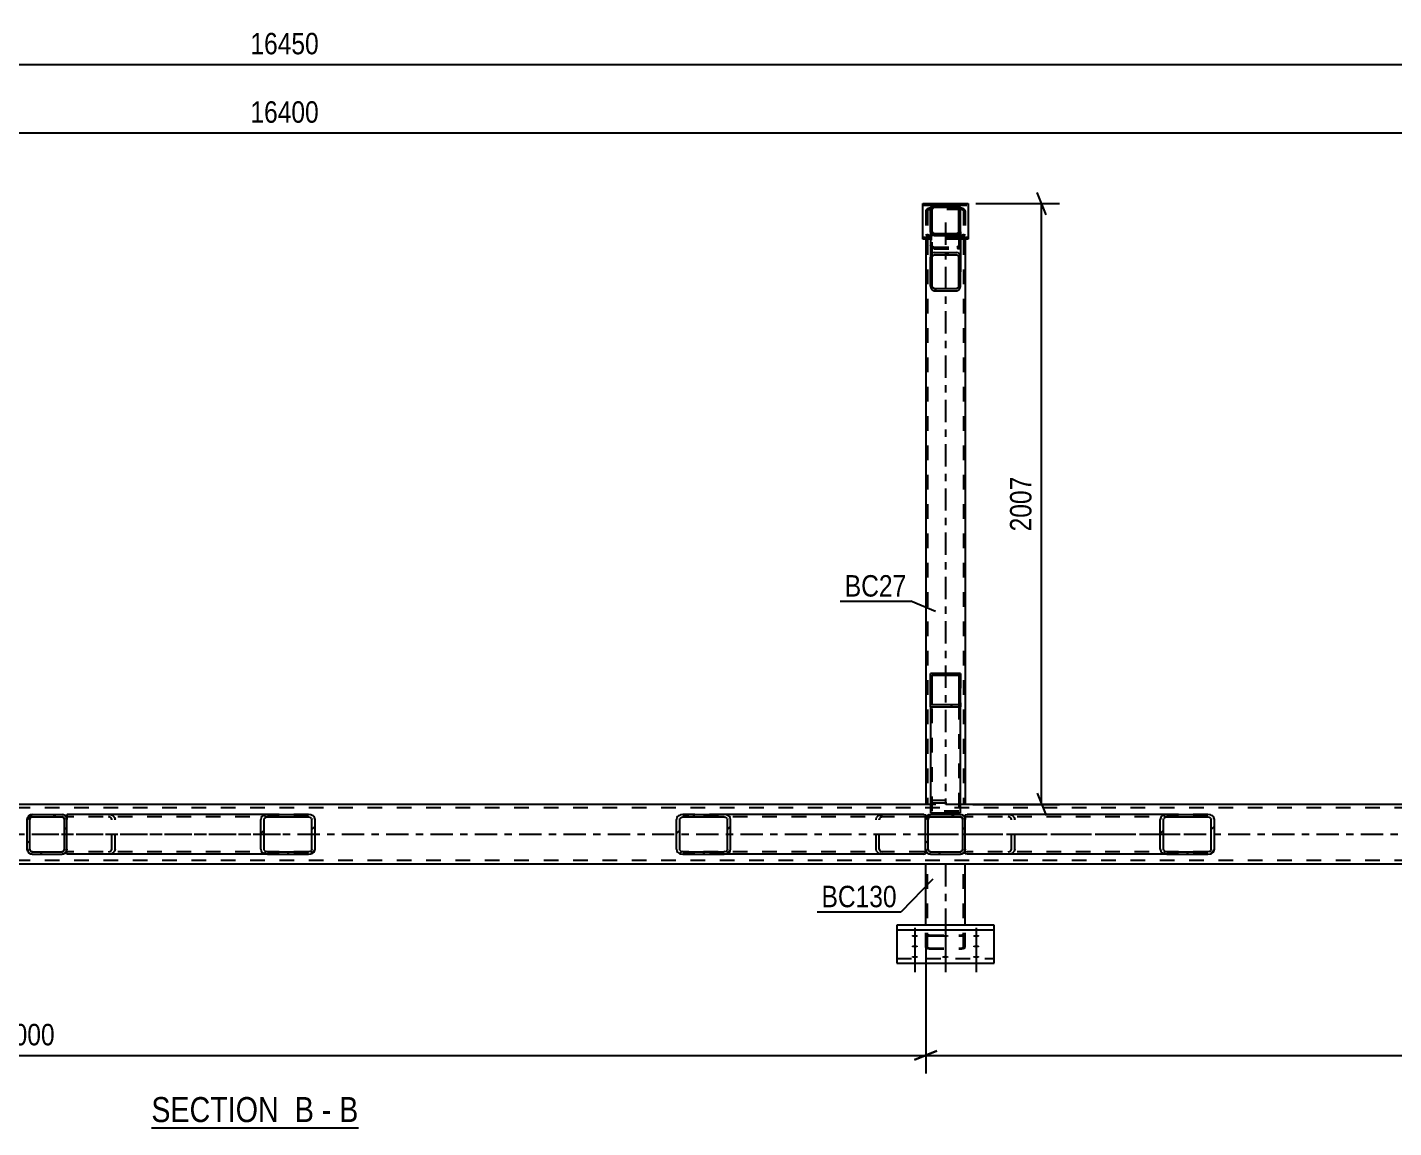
# Model space of a CAD drawing. Header units: millimetres. Extents: x -136 to 1053, y -541 to 300.
# Drawn here: x 229.6 to 412.1, y -342.7 to -195.7 of the extents above; entities that cross this region are included whole.
import ezdxf

# ---------------------------------------------------------------- set-up
doc = ezdxf.new("R2010")
doc.units = ezdxf.units.MM
doc.linetypes.add('DXK_LINE_DOT2', pattern=[3.9198, 1.9599, -1.9599])
doc.linetypes.add('DXK_LINE_DOT3', pattern=[5.9187, 2.979, -0.9799, 0.9799, -0.9799])
doc.styles.add('Arial Narrow', font='ARIALN.TTF', dxfattribs={"height": 0.2})

# ---------------------------------------------------------------- blocks, each defined once
blk = doc.blocks.new('Unknown-335479020-13 - 6251')
at = {"color": 6, "linetype": 'Continuous'}
blk.add_line((246.15, -342.7), (273.8, -342.7), dxfattribs=at)
at = {"color": 0, "linetype": 'Continuous'}
for points in [[(264.26, -341.95), (264.26, -338.45), (246.15, -338.45), (246.15, -341.95)], [(267.87, -341.95), (267.87, -338.45), (265.31, -338.45), (265.31, -341.95)], [(270.19, -341.95), (270.19, -338.45), (268.92, -338.45), (268.92, -341.95)], [(273.8, -341.95), (273.8, -338.45), (271.24, -338.45), (271.24, -341.95)]]:
    blk.add_wipeout(points, dxfattribs=at)
at = {"color": 7, "linetype": 'Continuous', "style": 'Arial Narrow'}
for s, p in [('SECTION ', (246.15, -341.95)), ('B', (265.31, -341.95)), ('B', (271.24, -341.95)), ('-', (268.92, -341.95))]:
    blk.add_text(s, height=3.34, dxfattribs=at).set_placement(p)
blk = doc.blocks.new('Bolt-335479020-6271 - 6251')
at = {"linetype": 'Continuous'}
for points in [[(348.13, -316.94), (348.22, -316.94), (348.31, -316.95), (348.39, -316.96), (348.46, -316.99), (348.51, -317.01), (348.55, -317.04), (348.57, -317.07), (348.57, -317.1), (348.55, -317.13), (348.51, -317.16), (348.46, -317.19), (348.39, -317.21), (348.31, -317.22), (348.22, -317.23), (348.13, -317.24), (348.04, -317.23), (347.95, -317.22), (347.87, -317.21), (347.8, -317.19), (347.75, -317.16), (347.71, -317.13), (347.69, -317.1), (347.69, -317.07), (347.71, -317.04), (347.75, -317.01), (347.8, -316.99), (347.87, -316.96), (347.95, -316.95), (348.04, -316.94)], [(352.21, -316.94), (352.3, -316.94), (352.39, -316.95), (352.47, -316.96), (352.54, -316.99), (352.59, -317.01), (352.63, -317.04), (352.65, -317.07), (352.65, -317.1), (352.63, -317.13), (352.59, -317.16), (352.54, -317.19), (352.47, -317.21), (352.39, -317.22), (352.3, -317.23), (352.21, -317.24), (352.12, -317.23), (352.03, -317.22), (351.95, -317.21), (351.88, -317.19), (351.83, -317.16), (351.79, -317.13), (351.77, -317.1), (351.77, -317.07), (351.79, -317.04), (351.83, -317.01), (351.88, -316.99), (351.95, -316.96), (352.03, -316.95), (352.12, -316.94)], [(356.33, -316.94), (356.42, -316.94), (356.51, -316.95), (356.59, -316.96), (356.66, -316.99), (356.71, -317.01), (356.75, -317.04), (356.77, -317.07), (356.77, -317.1), (356.75, -317.13), (356.71, -317.16), (356.66, -317.19), (356.59, -317.21), (356.51, -317.22), (356.42, -317.23), (356.33, -317.24), (356.24, -317.23), (356.15, -317.22), (356.07, -317.21), (356, -317.19), (355.95, -317.16), (355.91, -317.13), (355.89, -317.1), (355.89, -317.07), (355.91, -317.04), (355.95, -317.01), (356, -316.99), (356.07, -316.96), (356.15, -316.95), (356.24, -316.94)], [(348.13, -318.33), (348.22, -318.33), (348.31, -318.34), (348.39, -318.36), (348.46, -318.38), (348.51, -318.41), (348.55, -318.44), (348.57, -318.47), (348.57, -318.5), (348.55, -318.53), (348.51, -318.56), (348.46, -318.58), (348.39, -318.6), (348.31, -318.62), (348.22, -318.63), (348.13, -318.63), (348.04, -318.63), (347.95, -318.62), (347.87, -318.6), (347.8, -318.58), (347.75, -318.56), (347.71, -318.53), (347.69, -318.5), (347.69, -318.47), (347.71, -318.44), (347.75, -318.41), (347.8, -318.38), (347.87, -318.36), (347.95, -318.34), (348.04, -318.33)], [(356.33, -318.33), (356.42, -318.33), (356.51, -318.34), (356.59, -318.36), (356.66, -318.38), (356.71, -318.41), (356.75, -318.44), (356.77, -318.47), (356.77, -318.5), (356.75, -318.53), (356.71, -318.56), (356.66, -318.58), (356.59, -318.6), (356.51, -318.62), (356.42, -318.63), (356.33, -318.63), (356.24, -318.63), (356.15, -318.62), (356.07, -318.6), (356, -318.58), (355.95, -318.56), (355.91, -318.53), (355.89, -318.5), (355.89, -318.47), (355.91, -318.44), (355.95, -318.41), (356, -318.38), (356.07, -318.36), (356.15, -318.34), (356.24, -318.33)], [(348.13, -319.74), (348.22, -319.74), (348.31, -319.75), (348.39, -319.77), (348.46, -319.79), (348.51, -319.82), (348.55, -319.84), (348.57, -319.87), (348.57, -319.91), (348.55, -319.94), (348.51, -319.97), (348.46, -319.99), (348.39, -320.01), (348.31, -320.03), (348.22, -320.04), (348.13, -320.04), (348.04, -320.04), (347.95, -320.03), (347.87, -320.01), (347.8, -319.99), (347.75, -319.97), (347.71, -319.94), (347.69, -319.91), (347.69, -319.87), (347.71, -319.84), (347.75, -319.82), (347.8, -319.79), (347.87, -319.77), (347.95, -319.75), (348.04, -319.74)], [(352.21, -319.74), (352.3, -319.74), (352.39, -319.75), (352.47, -319.77), (352.54, -319.79), (352.59, -319.82), (352.63, -319.84), (352.65, -319.87), (352.65, -319.91), (352.63, -319.94), (352.59, -319.97), (352.54, -319.99), (352.47, -320.01), (352.39, -320.03), (352.3, -320.04), (352.21, -320.04), (352.12, -320.04), (352.03, -320.03), (351.95, -320.01), (351.88, -319.99), (351.83, -319.97), (351.79, -319.94), (351.77, -319.91), (351.77, -319.87), (351.79, -319.84), (351.83, -319.82), (351.88, -319.79), (351.95, -319.77), (352.03, -319.75), (352.12, -319.74)], [(356.33, -319.74), (356.42, -319.74), (356.51, -319.75), (356.59, -319.77), (356.66, -319.79), (356.71, -319.82), (356.75, -319.84), (356.77, -319.87), (356.77, -319.91), (356.75, -319.94), (356.71, -319.97), (356.66, -319.99), (356.59, -320.01), (356.51, -320.03), (356.42, -320.04), (356.33, -320.04), (356.24, -320.04), (356.15, -320.03), (356.07, -320.01), (356, -319.99), (355.95, -319.97), (355.91, -319.94), (355.89, -319.91), (355.89, -319.87), (355.91, -319.84), (355.95, -319.82), (356, -319.79), (356.07, -319.77), (356.15, -319.75), (356.24, -319.74)]]:
    blk.add_hatch(color=1, dxfattribs=at).paths.add_polyline_path(points)
at = {"color": 1, "linetype": 'Continuous'}
for p, q in [((348.13, -316), (348.13, -319.12)), ((348.13, -317.39), (348.13, -320.51)), ((352.21, -316), (352.21, -319.12)), ((356.33, -316), (356.33, -319.12)), ((356.33, -317.39), (356.33, -320.51)), ((348.13, -318.8), (348.13, -321.92)), ((352.21, -318.8), (352.21, -321.92)), ((356.33, -318.8), (356.33, -321.92))]:
    blk.add_line(p, q, dxfattribs=at)
blk = doc.blocks.new('Part-335479020-6371 - 6251')
at = {"linetype": 'Continuous'}
h = blk.add_hatch(dxfattribs=at)
h.set_pattern_fill('', scale=0.7, style=0, pattern_type=0)
h.set_pattern_definition([(45, (267.4723, -306.105), (-1.57154, 1.57154), [])])
h.paths.add_polyline_path([(267.14, -306.15), (267.47, -306.1), (267.76, -305.97), (267.95, -305.76), (268.02, -305.51), (268.02, -301.51), (267.95, -301.27), (267.76, -301.06), (267.47, -300.92), (267.14, -300.87), (261.64, -300.87), (261.3, -300.92), (261.02, -301.06), (260.83, -301.27), (260.76, -301.51), (260.76, -305.51), (260.83, -305.76), (261.02, -305.97), (261.3, -306.1), (261.64, -306.15)])
h.paths.add_polyline_path([(261.47, -305.81), (261.33, -305.74), (261.23, -305.64), (261.2, -305.51), (261.2, -301.51), (261.23, -301.39), (261.33, -301.29), (261.47, -301.22), (261.64, -301.19), (267.14, -301.19), (267.3, -301.22), (267.45, -301.29), (267.54, -301.39), (267.58, -301.51), (267.58, -305.51), (267.54, -305.64), (267.45, -305.74), (267.3, -305.81), (267.14, -305.83), (261.64, -305.83)])
at = {"color": 2, "linetype": 'Continuous'}
for p, q in [((234.86, -300.88), (234.92, -300.87)), ((234.86, -300.88), (234.86, -301.51)), ((261.64, -300.87), (234.92, -300.87)), ((261.64, -300.87), (261.3, -300.92)), ((261.64, -300.87), (267.14, -300.87)), ((267.47, -300.92), (267.14, -300.87)), ((260.83, -301.27), (260.76, -301.51)), ((260.76, -305.51), (260.76, -301.51)), ((261.2, -301.51), (261.23, -301.39)), ((261.2, -305.51), (261.2, -301.51)), ((261.47, -301.22), (261.64, -301.19)), ((261.64, -301.19), (267.14, -301.19)), ((267.14, -301.19), (267.3, -301.22)), ((267.54, -301.39), (267.58, -301.51)), ((267.58, -305.51), (267.58, -301.51)), ((268.02, -301.51), (267.95, -301.27)), ((268.02, -305.51), (268.02, -301.51)), ((234.86, -306.1), (234.86, -305.51)), ((234.86, -306.14), (234.86, -306.1)), ((234.92, -306.15), (234.86, -306.14)), ((261.64, -306.15), (234.92, -306.15)), ((260.76, -305.51), (260.83, -305.76)), ((261.23, -305.64), (261.2, -305.51)), ((261.3, -306.1), (261.64, -306.15)), ((261.64, -305.83), (261.47, -305.81)), ((261.64, -305.83), (267.14, -305.83)), ((261.64, -306.15), (267.14, -306.15)), ((267.3, -305.81), (267.14, -305.83)), ((267.14, -306.15), (267.47, -306.1)), ((267.58, -305.51), (267.54, -305.64)), ((267.95, -305.76), (268.02, -305.51))]:
    blk.add_line(p, q, dxfattribs=at)
at = {"color": 7, "linetype": 'DXK_LINE_DOT2'}
for p, q in [((234.86, -301.2), (234.86, -300.88)), ((240.42, -300.87), (240.76, -300.92)), ((267.14, -300.87), (261.64, -300.87)), ((234.92, -301.19), (234.86, -301.2)), ((234.86, -305.97), (234.86, -301.51)), ((267.14, -301.19), (234.92, -301.19)), ((240.59, -301.22), (240.42, -301.19)), ((240.86, -301.51), (240.83, -301.39)), ((240.86, -305.51), (240.86, -301.51)), ((241.23, -301.27), (241.3, -301.51)), ((241.3, -305.51), (241.3, -301.51)), ((234.92, -305.83), (234.86, -305.82)), ((267.14, -305.83), (234.92, -305.83)), ((240.42, -305.83), (240.59, -305.81)), ((240.76, -306.1), (240.42, -306.15)), ((240.83, -305.64), (240.86, -305.51)), ((241.3, -305.51), (241.23, -305.76)), ((267.14, -306.15), (261.64, -306.15))]:
    blk.add_line(p, q, dxfattribs=at)
at = {"color": 7, "linetype": 'DXK_LINE_DOT3'}
blk.add_line((230.82, -303.51), (264.39, -303.51), dxfattribs=at)
at = {"color": 7, "linetype": 'DXK_LINE_DOT2'}
for centre, radius, start, end in [((240.55, -301.7), 0.802, 32.4363, 75.4618), ((240.49, -301.61), 0.401, 32.4363, 75.4618), ((240.49, -305.42), 0.401, 284.5382, 327.5637), ((240.55, -305.33), 0.802, 284.5382, 327.5637)]:
    blk.add_arc(centre, radius, start, end, dxfattribs=at)
at = {"color": 2, "linetype": 'Continuous'}
for centre, radius, start, end in [((261.51, -301.7), 0.802, 104.5382, 147.5637), ((267.27, -301.7), 0.802, 32.4363, 75.4618), ((261.57, -301.61), 0.401, 104.5382, 147.5637), ((267.2, -301.61), 0.401, 32.4363, 75.4618), ((261.51, -305.33), 0.802, 212.4363, 255.4618), ((261.57, -305.42), 0.401, 212.4363, 255.4618), ((267.2, -305.42), 0.401, 284.5382, 327.5637), ((267.27, -305.33), 0.802, 284.5382, 327.5637)]:
    blk.add_arc(centre, radius, start, end, dxfattribs=at)
blk = doc.blocks.new('Part-335479020-6436 - 6251')
at = {"color": 2, "linetype": 'Continuous'}
for p, q in [((349.19, -224.02), (349.19, -219.25)), ((349.19, -219.25), (355.27, -219.25)), ((355.27, -219.25), (355.27, -224.02)), ((350.23, -223.78), (349.19, -223.78)), ((350.23, -224.02), (349.19, -224.02)), ((355.27, -223.78), (354.23, -223.78)), ((355.27, -224.02), (354.23, -224.02))]:
    blk.add_line(p, q, dxfattribs=at)
at = {"color": 7, "linetype": 'DXK_LINE_DOT2'}
for p, q in [((349.19, -219.48), (355.27, -219.48)), ((354.23, -223.78), (350.23, -223.78)), ((354.23, -224.02), (350.23, -224.02))]:
    blk.add_line(p, q, dxfattribs=at)
blk = doc.blocks.new('Part-335479020-6377 - 6251')
at = {"linetype": 'Continuous'}
h = blk.add_hatch(dxfattribs=at)
h.set_pattern_fill('', scale=0.7, style=0, pattern_type=0)
h.set_pattern_definition([(45, (354.4642, -306.105), (-1.57154, 1.57154), [])])
h.paths.add_polyline_path([(354.22, -306.15), (354.46, -306.1), (354.67, -305.97), (354.81, -305.76), (354.86, -305.51), (354.86, -301.51), (354.81, -301.27), (354.67, -301.06), (354.46, -300.92), (354.22, -300.87), (350.22, -300.87), (349.97, -300.92), (349.77, -301.06), (349.63, -301.27), (349.58, -301.51), (349.58, -305.51), (349.63, -305.76), (349.77, -305.97), (349.97, -306.1), (350.22, -306.15)])
h.paths.add_polyline_path([(350.1, -305.81), (349.99, -305.74), (349.92, -305.64), (349.9, -305.51), (349.9, -301.51), (349.92, -301.39), (349.99, -301.29), (350.1, -301.22), (350.22, -301.19), (354.22, -301.19), (354.34, -301.22), (354.45, -301.29), (354.51, -301.39), (354.54, -301.51), (354.54, -305.51), (354.51, -305.64), (354.45, -305.74), (354.34, -305.81), (354.22, -305.83), (350.22, -305.83)])
at = {"color": 7, "linetype": 'DXK_LINE_DOT2'}
for p, q in [((349.97, -300.92), (350.22, -300.87)), ((350.22, -300.87), (354.22, -300.87)), ((354.22, -300.87), (354.46, -300.92)), ((349.58, -301.51), (349.63, -301.27)), ((349.58, -305.51), (349.58, -301.51)), ((349.92, -301.39), (349.9, -301.51)), ((349.9, -305.51), (349.9, -301.51)), ((350.22, -301.19), (350.1, -301.22)), ((350.22, -301.19), (354.22, -301.19)), ((354.34, -301.22), (354.22, -301.19)), ((354.54, -301.51), (354.51, -301.39)), ((354.54, -305.51), (354.54, -301.51)), ((354.81, -301.27), (354.86, -301.51)), ((354.86, -305.51), (354.86, -301.51)), ((349.63, -305.76), (349.58, -305.51)), ((349.9, -305.51), (349.92, -305.64)), ((350.22, -306.15), (349.97, -306.1)), ((350.1, -305.81), (350.22, -305.83)), ((350.22, -305.83), (354.22, -305.83)), ((350.22, -306.15), (354.22, -306.15)), ((354.22, -305.83), (354.34, -305.81)), ((354.46, -306.1), (354.22, -306.15)), ((354.51, -305.64), (354.54, -305.51)), ((354.86, -305.51), (354.81, -305.76))]:
    blk.add_line(p, q, dxfattribs=at)
at = {"color": 2, "linetype": 'Continuous'}
for p, q in [((350.22, -300.87), (349.97, -300.92)), ((350.22, -300.87), (354.22, -300.87)), ((354.46, -300.92), (354.22, -300.87)), ((349.63, -301.27), (349.58, -301.51)), ((349.58, -305.51), (349.58, -301.51)), ((349.9, -301.51), (349.92, -301.39)), ((349.9, -305.51), (349.9, -301.51)), ((350.1, -301.22), (350.22, -301.19)), ((350.22, -301.19), (354.22, -301.19)), ((354.22, -301.19), (354.34, -301.22)), ((354.51, -301.39), (354.54, -301.51)), ((354.54, -305.51), (354.54, -301.51)), ((354.86, -301.51), (354.81, -301.27)), ((354.86, -305.51), (354.86, -301.51)), ((349.58, -305.51), (349.63, -305.76)), ((349.92, -305.64), (349.9, -305.51)), ((349.97, -306.1), (350.22, -306.15)), ((350.22, -305.83), (350.1, -305.81)), ((350.22, -305.83), (354.22, -305.83)), ((350.22, -306.15), (354.22, -306.15)), ((354.34, -305.81), (354.22, -305.83)), ((354.22, -306.15), (354.46, -306.1)), ((354.54, -305.51), (354.51, -305.64)), ((354.81, -305.76), (354.86, -305.51))]:
    blk.add_line(p, q, dxfattribs=at)
at = {"color": 7, "linetype": 'DXK_LINE_DOT3'}
blk.add_line((352.22, -303.51), (352.22, -303.51), dxfattribs=at)
at = {"color": 7, "linetype": 'DXK_LINE_DOT2'}
for centre, radius, start, end in [((350.22, -301.51), 0.64, 112.5, 157.5), ((354.22, -301.51), 0.64, 22.5, 67.5), ((350.22, -301.51), 0.32, 112.5, 157.5), ((354.22, -301.51), 0.32, 22.5, 67.5), ((350.22, -305.51), 0.64, 202.5, 247.5), ((350.22, -305.51), 0.32, 202.5, 247.5), ((354.22, -305.51), 0.32, 292.5, 337.5), ((354.22, -305.51), 0.64, 292.5, 337.5)]:
    blk.add_arc(centre, radius, start, end, dxfattribs=at)
at = {"color": 2, "linetype": 'Continuous'}
for centre, radius, start, end in [((350.22, -301.51), 0.64, 112.5, 157.5), ((354.22, -301.51), 0.64, 22.5, 67.5), ((350.22, -301.51), 0.32, 112.5, 157.5), ((354.22, -301.51), 0.32, 22.5, 67.5), ((350.22, -305.51), 0.64, 202.5, 247.5), ((350.22, -305.51), 0.32, 202.5, 247.5), ((354.22, -305.51), 0.32, 292.5, 337.5), ((354.22, -305.51), 0.64, 292.5, 337.5)]:
    blk.add_arc(centre, radius, start, end, dxfattribs=at)
blk = doc.blocks.new('Part-335479020-6322 - 6251')
at = {"color": 7, "linetype": 'DXK_LINE_DOT2'}
for p, q in [((559.22, -299.99), (-18.42, -299.99)), ((354.23, -299.51), (350.23, -299.51)), ((559.22, -307.03), (-18.42, -307.03))]:
    blk.add_line(p, q, dxfattribs=at)
at = {"color": 2, "linetype": 'Continuous'}
for p, q in [((350.23, -299.51), (114.23, -299.51)), ((554.42, -299.51), (354.23, -299.51)), ((554.42, -307.51), (-18.42, -307.51))]:
    blk.add_line(p, q, dxfattribs=at)
at = {"color": 7, "linetype": 'DXK_LINE_DOT3'}
blk.add_line((-18.42, -303.51), (559.22, -303.51), dxfattribs=at)
blk = doc.blocks.new('Part-335479020-6363 - 6251')
at = {"linetype": 'Continuous'}
h = blk.add_hatch(dxfattribs=at)
h.set_pattern_fill('', scale=0.7, style=0, pattern_type=0)
h.set_pattern_definition([(45, (353.9337, -230.842), (-1.57154, 1.57154), [])])
h.paths.add_polyline_path([(353.75, -230.89), (353.93, -230.84), (354.09, -230.71), (354.19, -230.51), (354.23, -230.28), (354.23, -226.41), (354.19, -226.18), (354.09, -225.98), (353.93, -225.85), (353.75, -225.8), (350.71, -225.8), (350.53, -225.85), (350.37, -225.98), (350.27, -226.18), (350.23, -226.41), (350.23, -230.28), (350.27, -230.51), (350.37, -230.71), (350.53, -230.84), (350.71, -230.89)])
h.paths.add_polyline_path([(350.62, -230.56), (350.54, -230.49), (350.49, -230.39), (350.47, -230.28), (350.47, -226.41), (350.49, -226.29), (350.54, -226.19), (350.62, -226.13), (350.71, -226.1), (353.75, -226.1), (353.84, -226.13), (353.92, -226.19), (353.97, -226.29), (353.99, -226.41), (353.99, -230.28), (353.97, -230.39), (353.92, -230.49), (353.84, -230.56), (353.75, -230.58), (350.71, -230.58)])
at = {"color": 2, "linetype": 'Continuous'}
for p, q in [((350.23, -223.03), (350.23, -226.41)), ((354.23, -223.03), (354.23, -226.41)), ((350.27, -226.18), (350.23, -226.41)), ((350.47, -226.41), (350.49, -226.29)), ((350.49, -226.29), (350.54, -226.19)), ((350.71, -225.8), (350.53, -225.85)), ((350.54, -226.19), (350.62, -226.13)), ((350.62, -226.13), (350.71, -226.1)), ((350.71, -225.8), (353.75, -225.8)), ((350.71, -226.1), (353.75, -226.1)), ((353.93, -225.85), (353.75, -225.8)), ((353.75, -226.1), (353.84, -226.13)), ((353.84, -226.13), (353.92, -226.19)), ((353.92, -226.19), (353.97, -226.29)), ((353.97, -226.29), (353.99, -226.41)), ((354.23, -226.41), (354.19, -226.18)), ((350.23, -230.28), (350.23, -226.41)), ((350.47, -230.28), (350.47, -226.41)), ((353.99, -230.28), (353.99, -226.41)), ((354.23, -230.28), (354.23, -226.41)), ((350.23, -230.28), (350.27, -230.51)), ((350.49, -230.39), (350.47, -230.28)), ((350.54, -230.49), (350.49, -230.39)), ((350.53, -230.84), (350.71, -230.89)), ((350.62, -230.56), (350.54, -230.49)), ((350.71, -230.58), (350.62, -230.56)), ((350.71, -230.58), (353.75, -230.58)), ((350.71, -230.89), (353.75, -230.89)), ((353.84, -230.56), (353.75, -230.58)), ((353.75, -230.89), (353.93, -230.84)), ((353.92, -230.49), (353.84, -230.56)), ((353.97, -230.39), (353.92, -230.49)), ((353.99, -230.28), (353.97, -230.39)), ((354.19, -230.51), (354.23, -230.28))]:
    blk.add_line(p, q, dxfattribs=at)
at = {"color": 7, "linetype": 'DXK_LINE_DOT2'}
for p, q in [((350.27, -223.22), (350.23, -223.03)), ((350.23, -223.35), (350.36, -223.35)), ((350.47, -223.68), (350.23, -223.68)), ((350.23, -223.78), (350.47, -223.78)), ((350.23, -224.02), (350.47, -224.02)), ((350.37, -223.37), (350.27, -223.22)), ((350.37, -223.37), (350.53, -223.48)), ((350.47, -230.28), (350.47, -223.44)), ((350.47, -223.44), (350.49, -223.45)), ((350.53, -223.48), (350.54, -223.48)), ((350.53, -223.48), (350.71, -223.51)), ((350.71, -223.51), (353.75, -223.51)), ((353.75, -223.51), (353.93, -223.48)), ((353.93, -223.48), (354.09, -223.37)), ((353.99, -223.44), (353.99, -230.28)), ((354.23, -223.68), (353.99, -223.68)), ((353.99, -223.78), (354.23, -223.78)), ((354.23, -224.02), (353.99, -224.02)), ((354.19, -223.22), (354.09, -223.37)), ((354.1, -223.35), (354.23, -223.35)), ((354.23, -223.03), (354.19, -223.22)), ((350.27, -225.01), (350.23, -224.83)), ((350.37, -225.16), (350.27, -225.01)), ((350.53, -225.26), (350.37, -225.16)), ((350.49, -224.92), (350.47, -224.83)), ((350.53, -224.97), (350.49, -224.92)), ((350.54, -224.99), (350.53, -224.97)), ((350.71, -225.3), (350.53, -225.26)), ((350.54, -224.99), (350.62, -225.05)), ((350.62, -225.05), (350.71, -225.06)), ((350.71, -225.06), (353.75, -225.06)), ((350.71, -225.3), (353.75, -225.3)), ((353.75, -225.06), (353.84, -225.05)), ((353.93, -225.26), (353.75, -225.3)), ((353.84, -225.05), (353.92, -224.99)), ((353.92, -224.99), (353.93, -224.97)), ((353.93, -224.97), (353.97, -224.92)), ((354.09, -225.16), (353.93, -225.26)), ((353.97, -224.92), (353.99, -224.83)), ((354.19, -225.01), (354.09, -225.16)), ((354.23, -224.83), (354.19, -225.01)), ((350.23, -226.41), (350.23, -230.28)), ((354.23, -226.41), (354.23, -230.28))]:
    blk.add_line(p, q, dxfattribs=at)
at = {"color": 2, "linetype": 'Continuous'}
for centre, start, end in [((350.81, -226.33), 119.9099, 163.7579), ((353.65, -226.33), 16.2421, 60.0901), ((350.81, -230.35), 196.2421, 240.0901), ((353.65, -230.35), 299.9099, 343.7579)]:
    blk.add_arc(centre, 0.563, start, end, dxfattribs=at)
blk = doc.blocks.new('Part-335479020-6364 - 6251')
at = {"linetype": 'Continuous'}
h = blk.add_hatch(dxfattribs=at)
h.set_pattern_fill('', scale=0.7, style=0, pattern_type=0)
h.set_pattern_definition([(45, (354.23, -282.0052), (-1.57154, 1.57154), [])])
h.paths.add_polyline_path([(354.23, -286.48), (354.23, -282.01), (350.23, -282.01), (350.23, -286.48)])
h.paths.add_polyline_path([(350.47, -282.27), (353.99, -282.27), (353.99, -286.21), (350.47, -286.21)])
at = {"color": 7, "linetype": 'DXK_LINE_DOT2'}
for p, q in [((350.23, -282.01), (350.23, -286.48)), ((350.47, -300.4), (350.47, -282.27)), ((353.99, -282.27), (353.99, -300.4)), ((354.23, -282.01), (354.23, -286.48)), ((350.23, -298.97), (354.23, -298.97)), ((350.47, -299.3), (353.99, -299.3)), ((350.47, -299.51), (350.23, -299.51)), ((353.99, -300.4), (350.47, -300.4)), ((354.23, -299.51), (353.99, -299.51))]:
    blk.add_line(p, q, dxfattribs=at)
at = {"color": 2, "linetype": 'Continuous'}
for p, q in [((350.23, -286.48), (350.23, -282.01)), ((354.23, -282.01), (350.23, -282.01)), ((350.47, -286.21), (350.47, -282.27)), ((350.47, -282.27), (353.99, -282.27)), ((353.99, -282.27), (353.99, -286.21)), ((354.23, -286.48), (354.23, -282.01)), ((350.23, -286.48), (350.23, -300.66)), ((350.23, -286.48), (354.23, -286.48)), ((353.99, -286.21), (350.47, -286.21)), ((354.23, -300.66), (354.23, -286.48)), ((350.23, -300.66), (354.23, -300.66))]:
    blk.add_line(p, q, dxfattribs=at)
blk = doc.blocks.new('Part-335479020-6367 - 6251')
at = {"linetype": 'Continuous'}
h = blk.add_hatch(dxfattribs=at)
h.set_pattern_fill('', scale=0.7, style=0, pattern_type=0)
h.set_pattern_definition([(45, (387.6154, -306.105), (-1.57154, 1.57154), [])])
h.paths.add_polyline_path([(387.28, -306.15), (387.62, -306.1), (387.9, -305.97), (388.09, -305.76), (388.16, -305.51), (388.16, -301.51), (388.09, -301.27), (387.9, -301.06), (387.62, -300.92), (387.28, -300.87), (381.79, -300.87), (381.45, -300.92), (381.17, -301.06), (380.98, -301.27), (380.91, -301.51), (380.91, -305.51), (380.98, -305.76), (381.17, -305.97), (381.45, -306.1), (381.79, -306.15)])
h.paths.add_polyline_path([(381.62, -305.81), (381.48, -305.74), (381.38, -305.64), (381.35, -305.51), (381.35, -301.51), (381.38, -301.39), (381.48, -301.29), (381.62, -301.22), (381.79, -301.19), (387.28, -301.19), (387.45, -301.22), (387.59, -301.29), (387.69, -301.39), (387.72, -301.51), (387.72, -305.51), (387.69, -305.64), (387.59, -305.74), (387.45, -305.81), (387.28, -305.83), (381.79, -305.83)])
at = {"color": 2, "linetype": 'Continuous'}
for p, q in [((354.86, -300.91), (355.12, -300.87)), ((354.86, -300.91), (354.86, -301.51)), ((381.79, -300.87), (355.12, -300.87)), ((381.79, -300.87), (381.45, -300.92)), ((381.79, -300.87), (387.28, -300.87)), ((387.62, -300.92), (387.28, -300.87)), ((380.98, -301.27), (380.91, -301.51)), ((380.91, -305.51), (380.91, -301.51)), ((381.35, -301.51), (381.38, -301.39)), ((381.35, -305.51), (381.35, -301.51)), ((381.62, -301.22), (381.79, -301.19)), ((381.79, -301.19), (387.28, -301.19)), ((387.28, -301.19), (387.45, -301.22)), ((387.69, -301.39), (387.72, -301.51)), ((387.72, -305.51), (387.72, -301.51)), ((388.16, -301.51), (388.09, -301.27)), ((388.16, -305.51), (388.16, -301.51)), ((354.86, -306.1), (354.86, -305.51)), ((354.86, -306.12), (354.86, -306.1)), ((355.12, -306.15), (354.86, -306.12)), ((381.79, -306.15), (355.12, -306.15)), ((380.91, -305.51), (380.98, -305.76)), ((381.38, -305.64), (381.35, -305.51)), ((381.45, -306.1), (381.79, -306.15)), ((381.79, -305.83), (381.62, -305.81)), ((381.79, -305.83), (387.28, -305.83)), ((381.79, -306.15), (387.28, -306.15)), ((387.45, -305.81), (387.28, -305.83)), ((387.28, -306.15), (387.62, -306.1)), ((387.72, -305.51), (387.69, -305.64)), ((388.09, -305.76), (388.16, -305.51))]:
    blk.add_line(p, q, dxfattribs=at)
at = {"color": 7, "linetype": 'DXK_LINE_DOT2'}
for p, q in [((354.86, -300.91), (354.86, -301.26)), ((360.61, -300.87), (360.94, -300.92)), ((387.28, -300.87), (381.79, -300.87)), ((354.95, -301.22), (354.86, -301.26)), ((354.86, -305.97), (354.86, -301.51)), ((355.12, -301.19), (354.95, -301.22)), ((387.28, -301.19), (355.12, -301.19)), ((360.78, -301.22), (360.61, -301.19)), ((361.05, -301.51), (361.01, -301.39)), ((361.05, -305.51), (361.05, -301.51)), ((361.42, -301.27), (361.49, -301.51)), ((361.49, -305.51), (361.49, -301.51)), ((354.86, -305.77), (354.95, -305.81)), ((354.95, -305.81), (355.12, -305.83)), ((387.28, -305.83), (355.12, -305.83)), ((360.61, -305.83), (360.78, -305.81)), ((360.94, -306.1), (360.61, -306.15)), ((361.01, -305.64), (361.05, -305.51)), ((361.49, -305.51), (361.42, -305.76)), ((387.28, -306.15), (381.79, -306.15))]:
    blk.add_line(p, q, dxfattribs=at)
at = {"color": 7, "linetype": 'DXK_LINE_DOT3'}
blk.add_line((351.01, -303.51), (384.53, -303.51), dxfattribs=at)
at = {"color": 7, "linetype": 'DXK_LINE_DOT2'}
for centre, radius, start, end in [((360.74, -301.7), 0.802, 32.4104, 75.4453), ((360.67, -301.61), 0.401, 32.4104, 75.4453), ((360.67, -305.42), 0.401, 284.5547, 327.5896), ((360.74, -305.33), 0.802, 284.5547, 327.5896)]:
    blk.add_arc(centre, radius, start, end, dxfattribs=at)
at = {"color": 2, "linetype": 'Continuous'}
for centre, radius, start, end in [((381.65, -301.7), 0.802, 104.5547, 147.5896), ((387.41, -301.7), 0.802, 32.4104, 75.4453), ((381.72, -301.61), 0.401, 104.5547, 147.5896), ((387.35, -301.61), 0.401, 32.4104, 75.4453), ((381.65, -305.33), 0.802, 212.4104, 255.4453), ((381.72, -305.42), 0.401, 212.4104, 255.4453), ((387.35, -305.42), 0.401, 284.5547, 327.5896), ((387.41, -305.33), 0.802, 284.5547, 327.5896)]:
    blk.add_arc(centre, radius, start, end, dxfattribs=at)
blk = doc.blocks.new('Part-335479020-6376 - 6251')
at = {"linetype": 'Continuous'}
h = blk.add_hatch(dxfattribs=at)
h.set_pattern_fill('', scale=0.7, style=0, pattern_type=0)
h.set_pattern_definition([(45, (234.4642, -306.105), (-1.57154, 1.57154), [])])
h.paths.add_polyline_path([(234.22, -306.15), (234.46, -306.1), (234.67, -305.97), (234.81, -305.76), (234.86, -305.51), (234.86, -301.51), (234.81, -301.27), (234.67, -301.06), (234.46, -300.92), (234.22, -300.87), (230.22, -300.87), (229.97, -300.92), (229.77, -301.06), (229.63, -301.27), (229.58, -301.51), (229.58, -305.51), (229.63, -305.76), (229.77, -305.97), (229.97, -306.1), (230.22, -306.15)])
h.paths.add_polyline_path([(230.1, -305.81), (229.99, -305.74), (229.92, -305.64), (229.9, -305.51), (229.9, -301.51), (229.92, -301.39), (229.99, -301.29), (230.1, -301.22), (230.22, -301.19), (234.22, -301.19), (234.34, -301.22), (234.45, -301.29), (234.51, -301.39), (234.54, -301.51), (234.54, -305.51), (234.51, -305.64), (234.45, -305.74), (234.34, -305.81), (234.22, -305.83), (230.22, -305.83)])
at = {"color": 7, "linetype": 'DXK_LINE_DOT2'}
for p, q in [((229.97, -300.92), (230.22, -300.87)), ((230.22, -300.87), (234.22, -300.87)), ((234.22, -300.87), (234.46, -300.92)), ((229.58, -301.51), (229.63, -301.27)), ((229.58, -305.51), (229.58, -301.51)), ((229.92, -301.39), (229.9, -301.51)), ((229.9, -305.51), (229.9, -301.51)), ((230.22, -301.19), (230.1, -301.22)), ((230.22, -301.19), (234.22, -301.19)), ((234.34, -301.22), (234.22, -301.19)), ((234.54, -301.51), (234.51, -301.39)), ((234.54, -305.51), (234.54, -301.51)), ((234.81, -301.27), (234.86, -301.51)), ((234.86, -305.51), (234.86, -301.51)), ((229.63, -305.76), (229.58, -305.51)), ((229.9, -305.51), (229.92, -305.64)), ((230.22, -306.15), (229.97, -306.1)), ((230.1, -305.81), (230.22, -305.83)), ((230.22, -305.83), (234.22, -305.83)), ((230.22, -306.15), (234.22, -306.15)), ((234.22, -305.83), (234.34, -305.81)), ((234.46, -306.1), (234.22, -306.15)), ((234.51, -305.64), (234.54, -305.51)), ((234.86, -305.51), (234.81, -305.76))]:
    blk.add_line(p, q, dxfattribs=at)
at = {"color": 2, "linetype": 'Continuous'}
for p, q in [((230.22, -300.87), (229.97, -300.92)), ((230.22, -300.87), (234.22, -300.87)), ((234.46, -300.92), (234.22, -300.87)), ((229.63, -301.27), (229.58, -301.51)), ((229.58, -305.51), (229.58, -301.51)), ((229.9, -301.51), (229.92, -301.39)), ((229.9, -305.51), (229.9, -301.51)), ((230.1, -301.22), (230.22, -301.19)), ((230.22, -301.19), (234.22, -301.19)), ((234.22, -301.19), (234.34, -301.22)), ((234.51, -301.39), (234.54, -301.51)), ((234.54, -305.51), (234.54, -301.51)), ((234.86, -301.51), (234.81, -301.27)), ((234.86, -305.51), (234.86, -301.51)), ((229.58, -305.51), (229.63, -305.76)), ((229.92, -305.64), (229.9, -305.51)), ((229.97, -306.1), (230.22, -306.15)), ((230.22, -305.83), (230.1, -305.81)), ((230.22, -305.83), (234.22, -305.83)), ((230.22, -306.15), (234.22, -306.15)), ((234.34, -305.81), (234.22, -305.83)), ((234.22, -306.15), (234.46, -306.1)), ((234.54, -305.51), (234.51, -305.64)), ((234.81, -305.76), (234.86, -305.51))]:
    blk.add_line(p, q, dxfattribs=at)
at = {"color": 7, "linetype": 'DXK_LINE_DOT2'}
for centre, radius, start, end in [((230.22, -301.51), 0.64, 112.5, 157.5), ((234.22, -301.51), 0.64, 22.5, 67.5), ((230.22, -301.51), 0.32, 112.5, 157.5), ((234.22, -301.51), 0.32, 22.5, 67.5), ((230.22, -305.51), 0.64, 202.5, 247.5), ((230.22, -305.51), 0.32, 202.5, 247.5), ((234.22, -305.51), 0.32, 292.5, 337.5), ((234.22, -305.51), 0.64, 292.5, 337.5)]:
    blk.add_arc(centre, radius, start, end, dxfattribs=at)
at = {"color": 2, "linetype": 'Continuous'}
for centre, radius, start, end in [((230.22, -301.51), 0.64, 112.5, 157.5), ((234.22, -301.51), 0.64, 22.5, 67.5), ((230.22, -301.51), 0.32, 112.5, 157.5), ((234.22, -301.51), 0.32, 22.5, 67.5), ((230.22, -305.51), 0.64, 202.5, 247.5), ((230.22, -305.51), 0.32, 202.5, 247.5), ((234.22, -305.51), 0.32, 292.5, 337.5), ((234.22, -305.51), 0.64, 292.5, 337.5)]:
    blk.add_arc(centre, radius, start, end, dxfattribs=at)
blk = doc.blocks.new('Part-335479020-6385 - 6251')
at = {"color": 2, "linetype": 'Continuous'}
for p, q in [((349.59, -315.66), (349.59, -307.51)), ((354.87, -315.66), (354.87, -307.51))]:
    blk.add_line(p, q, dxfattribs=at)
at = {"color": 7, "linetype": 'DXK_LINE_DOT2'}
for p, q in [((354.87, -307.51), (349.59, -307.51)), ((349.83, -318.63), (349.83, -307.51)), ((354.63, -318.63), (354.63, -307.51)), ((349.59, -318.63), (349.59, -315.66)), ((354.87, -318.63), (354.87, -315.66)), ((349.63, -317.09), (349.59, -317.15)), ((349.73, -317.03), (349.63, -317.09)), ((349.89, -317), (349.73, -317.03)), ((349.83, -317.15), (349.85, -317.12)), ((349.85, -317.12), (349.9, -317.09)), ((350.07, -316.98), (349.89, -317)), ((349.9, -317.09), (349.98, -317.07)), ((349.98, -317.07), (350.07, -317.07)), ((350.07, -316.98), (354.39, -316.98)), ((350.07, -317.07), (354.39, -317.07)), ((354.57, -317), (354.39, -316.98)), ((354.39, -317.07), (354.48, -317.07)), ((354.48, -317.07), (354.56, -317.09)), ((354.56, -317.09), (354.61, -317.12)), ((354.73, -317.03), (354.57, -317)), ((354.61, -317.12), (354.63, -317.15)), ((354.83, -317.09), (354.73, -317.03)), ((354.87, -317.15), (354.83, -317.09)), ((349.59, -318.63), (349.63, -318.69)), ((349.63, -318.69), (349.73, -318.74)), ((349.73, -318.74), (349.89, -318.78)), ((349.85, -318.66), (349.83, -318.63)), ((349.9, -318.68), (349.85, -318.66)), ((349.89, -318.78), (350.07, -318.79)), ((349.98, -318.7), (349.9, -318.68)), ((350.07, -318.71), (349.98, -318.7)), ((350.07, -318.71), (354.39, -318.71)), ((350.07, -318.79), (354.39, -318.79)), ((354.48, -318.7), (354.39, -318.71)), ((354.39, -318.79), (354.57, -318.78)), ((354.56, -318.68), (354.48, -318.7)), ((354.61, -318.66), (354.56, -318.68)), ((354.57, -318.78), (354.73, -318.74)), ((354.63, -318.63), (354.61, -318.66)), ((354.73, -318.74), (354.83, -318.69)), ((354.83, -318.69), (354.87, -318.63))]:
    blk.add_line(p, q, dxfattribs=at)
at = {"color": 7, "linetype": 'DXK_LINE_DOT3'}
blk.add_line((352.23, -307.51), (352.23, -317.89), dxfattribs=at)
blk = doc.blocks.new('Part-335479020-6396 - 6251')
at = {"linetype": 'Continuous'}
h = blk.add_hatch(dxfattribs=at)
h.set_pattern_fill('', scale=0.7, style=0, pattern_type=0)
h.set_pattern_definition([(45, (322.9869, -306.105), (-1.57154, 1.57154), [])])
h.paths.add_polyline_path([(322.65, -306.15), (322.99, -306.1), (323.27, -305.97), (323.46, -305.76), (323.53, -305.51), (323.53, -301.51), (323.46, -301.27), (323.27, -301.06), (322.99, -300.92), (322.65, -300.87), (317.16, -300.87), (316.82, -300.92), (316.54, -301.06), (316.35, -301.27), (316.28, -301.51), (316.28, -305.51), (316.35, -305.76), (316.54, -305.97), (316.82, -306.1), (317.16, -306.15)])
h.paths.add_polyline_path([(316.99, -305.81), (316.85, -305.74), (316.75, -305.64), (316.72, -305.51), (316.72, -301.51), (316.75, -301.39), (316.85, -301.29), (316.99, -301.22), (317.16, -301.19), (322.65, -301.19), (322.82, -301.22), (322.96, -301.29), (323.06, -301.39), (323.09, -301.51), (323.09, -305.51), (323.06, -305.64), (322.96, -305.74), (322.82, -305.81), (322.65, -305.83), (317.16, -305.83)])
at = {"color": 2, "linetype": 'Continuous'}
for p, q in [((317.16, -300.87), (316.82, -300.92)), ((317.16, -300.87), (322.65, -300.87)), ((349.32, -300.87), (322.65, -300.87)), ((322.99, -300.92), (322.65, -300.87)), ((349.32, -300.87), (349.58, -300.91)), ((349.58, -300.91), (349.58, -300.92)), ((349.58, -300.92), (349.58, -301.06)), ((349.58, -301.06), (349.58, -301.51)), ((316.35, -301.27), (316.28, -301.51)), ((316.28, -305.51), (316.28, -301.51)), ((316.72, -301.51), (316.75, -301.39)), ((316.72, -305.51), (316.72, -301.51)), ((316.99, -301.22), (317.16, -301.19)), ((317.16, -301.19), (322.65, -301.19)), ((322.65, -301.19), (322.82, -301.22)), ((323.06, -301.39), (323.09, -301.51)), ((323.09, -305.51), (323.09, -301.51)), ((323.53, -301.51), (323.46, -301.27)), ((323.53, -305.51), (323.53, -301.51)), ((316.28, -305.51), (316.35, -305.76)), ((316.75, -305.64), (316.72, -305.51)), ((316.82, -306.1), (317.16, -306.15)), ((317.16, -305.83), (316.99, -305.81)), ((317.16, -305.83), (322.65, -305.83)), ((317.16, -306.15), (322.65, -306.15)), ((322.82, -305.81), (322.65, -305.83)), ((322.65, -306.15), (322.99, -306.1)), ((349.32, -306.15), (322.65, -306.15)), ((323.09, -305.51), (323.06, -305.64)), ((323.46, -305.76), (323.53, -305.51)), ((349.32, -306.15), (349.58, -306.12)), ((349.58, -306.12), (349.58, -305.51))]:
    blk.add_line(p, q, dxfattribs=at)
at = {"color": 7, "linetype": 'DXK_LINE_DOT2'}
for p, q in [((322.65, -300.87), (317.16, -300.87)), ((343.5, -300.92), (343.83, -300.87)), ((349.58, -301.06), (349.58, -301.26)), ((349.32, -301.19), (317.16, -301.19)), ((342.95, -301.51), (343.02, -301.27)), ((342.95, -305.51), (342.95, -301.51)), ((343.43, -301.39), (343.39, -301.51)), ((343.39, -305.51), (343.39, -301.51)), ((343.83, -301.19), (343.66, -301.22)), ((349.49, -301.22), (349.32, -301.19)), ((349.58, -301.26), (349.49, -301.22)), ((349.58, -305.51), (349.58, -301.27)), ((349.32, -305.83), (317.16, -305.83)), ((322.65, -306.15), (317.16, -306.15)), ((343.02, -305.76), (342.95, -305.51)), ((343.39, -305.51), (343.43, -305.64)), ((343.83, -306.15), (343.5, -306.1)), ((343.66, -305.81), (343.83, -305.83)), ((349.32, -305.83), (349.49, -305.81)), ((349.49, -305.81), (349.58, -305.77))]:
    blk.add_line(p, q, dxfattribs=at)
at = {"color": 2, "linetype": 'Continuous'}
for centre, radius, start, end in [((317.03, -301.7), 0.802, 104.5548, 147.5897), ((322.79, -301.7), 0.802, 32.4103, 75.4452), ((317.09, -301.61), 0.401, 104.5548, 147.5897), ((322.72, -301.61), 0.401, 32.4103, 75.4452), ((317.03, -305.33), 0.802, 212.4103, 255.4452), ((317.09, -305.42), 0.401, 212.4103, 255.4452), ((322.72, -305.42), 0.401, 284.5548, 327.5897), ((322.79, -305.33), 0.802, 284.5548, 327.5897)]:
    blk.add_arc(centre, radius, start, end, dxfattribs=at)
at = {"color": 7, "linetype": 'DXK_LINE_DOT2'}
for centre, radius, start, end in [((343.7, -301.7), 0.802, 104.5548, 147.5897), ((343.76, -301.61), 0.401, 104.5548, 147.5897), ((343.7, -305.33), 0.802, 212.4103, 255.4452), ((343.76, -305.42), 0.401, 212.4103, 255.4452)]:
    blk.add_arc(centre, radius, start, end, dxfattribs=at)
blk = doc.blocks.new('Part-335479020-6425 - 6251')
at = {"linetype": 'Continuous'}
h = blk.add_hatch(dxfattribs=at)
h.set_pattern_fill('', scale=0.7, style=0, pattern_type=0)
h.set_pattern_definition([(45, (353.9337, -223.477), (-1.5715, 1.5715), [])])
h.paths.add_polyline_path([(353.75, -223.51), (353.93, -223.48), (354.09, -223.37), (354.19, -223.22), (354.23, -223.03), (354.23, -219.99), (354.19, -219.81), (354.09, -219.65), (353.93, -219.55), (353.75, -219.51), (350.71, -219.51), (350.53, -219.55), (350.37, -219.65), (350.27, -219.81), (350.23, -219.99), (350.23, -223.03), (350.27, -223.22), (350.37, -223.37), (350.53, -223.48), (350.71, -223.51)])
h.paths.add_polyline_path([(350.62, -223.26), (350.54, -223.2), (350.49, -223.13), (350.47, -223.03), (350.47, -219.99), (350.49, -219.9), (350.54, -219.82), (350.62, -219.77), (350.71, -219.75), (353.75, -219.75), (353.84, -219.77), (353.92, -219.82), (353.97, -219.9), (353.99, -219.99), (353.99, -223.03), (353.97, -223.13), (353.92, -223.2), (353.84, -223.26), (353.75, -223.27), (350.71, -223.27)])
at = {"color": 7, "linetype": 'DXK_LINE_DOT2'}
for p, q in [((350.23, -219.99), (350.27, -219.81)), ((350.23, -223.03), (350.23, -219.99)), ((350.27, -219.81), (350.37, -219.65)), ((350.37, -219.65), (350.53, -219.55)), ((350.49, -219.9), (350.47, -219.99)), ((350.47, -223.03), (350.47, -219.99)), ((350.54, -219.82), (350.49, -219.9)), ((350.53, -219.55), (350.71, -219.51)), ((350.62, -219.77), (350.54, -219.82)), ((350.71, -219.75), (350.62, -219.77)), ((350.71, -219.51), (353.75, -219.51)), ((350.71, -219.75), (353.75, -219.75)), ((353.75, -219.51), (353.93, -219.55)), ((353.84, -219.77), (353.75, -219.75)), ((353.92, -219.82), (353.84, -219.77)), ((353.97, -219.9), (353.92, -219.82)), ((353.93, -219.55), (354.09, -219.65)), ((353.99, -219.99), (353.97, -219.9)), ((353.99, -223.03), (353.99, -219.99)), ((354.09, -219.65), (354.19, -219.81)), ((354.19, -219.81), (354.23, -219.99)), ((354.23, -223.03), (354.23, -219.99)), ((350.27, -223.22), (350.23, -223.03)), ((350.37, -223.37), (350.27, -223.22)), ((350.53, -223.48), (350.37, -223.37)), ((350.47, -223.03), (350.49, -223.13)), ((350.49, -223.13), (350.54, -223.2)), ((350.71, -223.51), (350.53, -223.48)), ((350.54, -223.2), (350.62, -223.26)), ((350.62, -223.26), (350.71, -223.27)), ((350.71, -223.27), (353.75, -223.27)), ((350.71, -223.51), (353.75, -223.51)), ((353.75, -223.27), (353.84, -223.26)), ((353.93, -223.48), (353.75, -223.51)), ((353.84, -223.26), (353.92, -223.2)), ((353.92, -223.2), (353.97, -223.13)), ((354.09, -223.37), (353.93, -223.48)), ((353.97, -223.13), (353.99, -223.03)), ((354.19, -223.22), (354.09, -223.37)), ((354.23, -223.03), (354.19, -223.22))]:
    blk.add_line(p, q, dxfattribs=at)
at = {"color": 2, "linetype": 'Continuous'}
for p, q in [((350.27, -219.81), (350.23, -219.99)), ((350.23, -223.03), (350.23, -219.99)), ((350.47, -219.99), (350.49, -219.9)), ((350.47, -223.03), (350.47, -219.99)), ((350.49, -219.9), (350.54, -219.82)), ((350.71, -219.51), (350.53, -219.55)), ((350.54, -219.82), (350.62, -219.77)), ((350.62, -219.77), (350.71, -219.75)), ((350.71, -219.51), (353.75, -219.51)), ((350.71, -219.75), (353.75, -219.75)), ((353.93, -219.55), (353.75, -219.51)), ((353.75, -219.75), (353.84, -219.77)), ((353.84, -219.77), (353.92, -219.82)), ((353.92, -219.82), (353.97, -219.9)), ((353.97, -219.9), (353.99, -219.99)), ((353.99, -223.03), (353.99, -219.99)), ((354.23, -219.99), (354.19, -219.81)), ((354.23, -223.03), (354.23, -219.99)), ((350.23, -223.03), (350.27, -223.22)), ((350.49, -223.13), (350.47, -223.03)), ((350.54, -223.2), (350.49, -223.13)), ((350.53, -223.48), (350.71, -223.51)), ((350.62, -223.26), (350.54, -223.2)), ((350.71, -223.27), (350.62, -223.26)), ((350.71, -223.27), (353.75, -223.27)), ((350.71, -223.51), (353.75, -223.51)), ((353.84, -223.26), (353.75, -223.27)), ((353.75, -223.51), (353.93, -223.48)), ((353.92, -223.2), (353.84, -223.26)), ((353.97, -223.13), (353.92, -223.2)), ((353.99, -223.03), (353.97, -223.13)), ((354.19, -223.22), (354.23, -223.03))]:
    blk.add_line(p, q, dxfattribs=at)
for centre, start, end in [((350.71, -219.99), 112.5, 157.5), ((353.75, -219.99), 22.5, 67.5), ((350.71, -223.03), 202.5, 247.5), ((353.75, -223.03), 292.5, 337.5)]:
    blk.add_arc(centre, 0.48, start, end, dxfattribs=at)
blk = doc.blocks.new('Part-335479020-6433 - 6251')
at = {"color": 7, "linetype": 'DXK_LINE_DOT2'}
for p, q in [((349.63, -220.09), (349.59, -220.22)), ((349.59, -220.22), (349.59, -224.02)), ((349.73, -219.98), (349.63, -220.09)), ((349.89, -219.9), (349.73, -219.98)), ((349.83, -220.22), (349.85, -220.16)), ((349.83, -220.22), (349.83, -299.51)), ((349.85, -220.16), (349.9, -220.1)), ((350.07, -219.88), (349.89, -219.9)), ((349.9, -220.1), (349.98, -220.06)), ((349.98, -220.06), (350.07, -220.05)), ((354.39, -219.88), (350.07, -219.88)), ((354.39, -220.05), (350.07, -220.05)), ((354.57, -219.9), (354.39, -219.88)), ((354.39, -220.05), (354.48, -220.06)), ((354.48, -220.06), (354.56, -220.1)), ((354.56, -220.1), (354.61, -220.16)), ((354.73, -219.98), (354.57, -219.9)), ((354.61, -220.16), (354.63, -220.22)), ((354.63, -220.22), (354.63, -299.51)), ((354.83, -220.09), (354.73, -219.98)), ((354.87, -220.22), (354.83, -220.09)), ((354.87, -220.22), (354.87, -224.02)), ((349.59, -223.33), (349.63, -223.46)), ((349.63, -223.46), (349.73, -223.57)), ((349.73, -223.57), (349.89, -223.65)), ((349.85, -223.4), (349.83, -223.33)), ((349.9, -223.45), (349.85, -223.4)), ((349.89, -223.65), (350.07, -223.68)), ((349.98, -223.49), (349.9, -223.45)), ((350.07, -223.5), (349.98, -223.49)), ((354.39, -223.5), (350.07, -223.5)), ((354.39, -223.68), (350.07, -223.68)), ((354.48, -223.49), (354.39, -223.5)), ((354.39, -223.68), (354.57, -223.65)), ((354.56, -223.45), (354.48, -223.49)), ((354.61, -223.4), (354.56, -223.45)), ((354.57, -223.65), (354.73, -223.57)), ((354.63, -223.33), (354.61, -223.4)), ((354.73, -223.57), (354.83, -223.46)), ((354.83, -223.46), (354.87, -223.33)), ((354.87, -299.51), (349.59, -299.51))]:
    blk.add_line(p, q, dxfattribs=at)
at = {"color": 7, "linetype": 'DXK_LINE_DOT3'}
blk.add_line((352.23, -221.78), (352.23, -299.51), dxfattribs=at)
at = {"color": 2, "linetype": 'Continuous'}
for p, q in [((349.59, -224.02), (349.59, -299.51)), ((354.87, -224.02), (354.87, -299.51))]:
    blk.add_line(p, q, dxfattribs=at)
blk = doc.blocks.new('Part-335479020-6437 - 6251')
at = {"color": 2, "linetype": 'Continuous'}
for p, q in [((358.73, -315.66), (345.73, -315.66)), ((345.73, -315.66), (345.73, -320.71)), ((358.73, -320.71), (358.73, -315.66)), ((345.73, -316.27), (358.73, -316.27)), ((345.73, -320.71), (358.73, -320.71))]:
    blk.add_line(p, q, dxfattribs=at)
at = {"color": 7, "linetype": 'DXK_LINE_DOT2'}
blk.add_line((345.73, -320.11), (358.73, -320.11), dxfattribs=at)
blk = doc.blocks.new('StraightDimension-335479020-6506 - 6251')
at = {"color": 7, "linetype": 'Continuous'}
for p, q in [((349.59, -317.27), (349.59, -335.45)), ((351.09, -332.45), (348.09, -333.65)), ((349.59, -333.05), (559.22, -333.05))]:
    blk.add_line(p, q, dxfattribs=at)
blk = doc.blocks.new('StraightDimension-335479020-6464 - 6251')
at = {"color": 7, "linetype": 'Continuous'}
blk.add_line((-31.32, -209.8), (559.22, -209.8), dxfattribs=at)
at = {"color": 0}
blk.add_wipeout([(269.12, -209.05), (269.12, -204.85), (258.78, -204.85), (258.78, -209.05)], dxfattribs=at)
at = {"color": 3, "style": 'Arial Narrow'}
blk.add_text('16400', height=2.863, dxfattribs=at).set_placement((259.38, -208.45))
blk = doc.blocks.new('StraightDimension-335479020-6523 - 6251')
at = {"color": 7, "linetype": 'Continuous'}
for p, q in [((349.59, -317.27), (349.59, -335.45)), ((109.59, -333.05), (349.59, -333.05)), ((348.09, -333.65), (351.09, -332.45))]:
    blk.add_line(p, q, dxfattribs=at)
at = {"color": 0}
blk.add_wipeout([(233.85, -332.3), (233.85, -328.1), (225.33, -328.1), (225.33, -332.3)], dxfattribs=at)
at = {"color": 3, "style": 'Arial Narrow'}
blk.add_text('6000', height=2.863, dxfattribs=at).set_placement((225.93, -331.7))
blk = doc.blocks.new('StraightDimension-335479020-6555 - 6251')
at = {"color": 7, "linetype": 'Continuous'}
blk.add_line((-32.32, -200.66), (560.22, -200.66), dxfattribs=at)
at = {"color": 0}
blk.add_wipeout([(269.12, -199.91), (269.12, -195.71), (258.78, -195.71), (258.78, -199.91)], dxfattribs=at)
at = {"color": 3, "style": 'Arial Narrow'}
blk.add_text('16450', height=2.863, dxfattribs=at).set_placement((259.38, -199.31))
blk = doc.blocks.new('StraightDimension-335479020-6566 - 6251')
at = {"color": 7, "linetype": 'Continuous'}
for p, q in [((365.66, -220.75), (364.46, -217.75)), ((356.27, -219.25), (367.46, -219.25)), ((365.06, -299.51), (365.06, -219.25)), ((364.46, -298.01), (365.66, -301.01)), ((355.87, -299.51), (367.46, -299.51))]:
    blk.add_line(p, q, dxfattribs=at)
at = {"color": 0}
blk.add_wipeout([(364.31, -255.12), (360.11, -255.12), (360.11, -263.64), (364.31, -263.64)], dxfattribs=at)
at = {"color": 3, "style": 'Arial Narrow'}
blk.add_text('2007', height=2.863, rotation=90.0002, dxfattribs=at).set_placement((363.71, -263.04))
blk = doc.blocks.new('Mark-335479020-6381 - 6251')
at = {"color": 0}
blk.add_wipeout([(345.72, -313.25), (345.72, -310.25), (335.67, -310.25), (335.67, -313.25)], dxfattribs=at)
blk.add_wipeout([(345.72, -313.25), (345.72, -310.25), (335.67, -310.25), (335.67, -313.25)], dxfattribs=at)
at = {"color": 30, "linetype": 'Continuous'}
for p in [(350.54, -309.49), (335.07, -313.85)]:
    blk.add_line(p, (346.32, -313.85), dxfattribs=at)
at = {"color": 3, "style": 'Arial Narrow'}
blk.add_text('BC130', height=2.863, dxfattribs=at).set_placement((335.67, -313.25))
blk = doc.blocks.new('Mark-335479020-6429 - 6251')
at = {"color": 0}
blk.add_wipeout([(347, -271.75), (347, -268.75), (338.78, -268.75), (338.78, -271.75)], dxfattribs=at)
blk.add_wipeout([(347, -271.75), (347, -268.75), (338.78, -268.75), (338.78, -271.75)], dxfattribs=at)
at = {"color": 30, "linetype": 'Continuous'}
for p in [(338.18, -272.35), (350.89, -273.75)]:
    blk.add_line(p, (347.6, -272.35), dxfattribs=at)
at = {"color": 3, "style": 'Arial Narrow'}
blk.add_text('BC27', height=2.863, dxfattribs=at).set_placement((338.78, -271.75))

msp = doc.modelspace()

# ---------------------------------------------------------------- block references
for name in ['Part-335479020-6436 - 6251', 'Part-335479020-6433 - 6251', 'Part-335479020-6425 - 6251', 'Part-335479020-6363 - 6251', 'Part-335479020-6364 - 6251', 'Part-335479020-6322 - 6251', 'Part-335479020-6376 - 6251', 'Part-335479020-6371 - 6251', 'Part-335479020-6396 - 6251', 'Part-335479020-6377 - 6251', 'Part-335479020-6367 - 6251', 'Part-335479020-6385 - 6251', 'Part-335479020-6437 - 6251', 'Bolt-335479020-6271 - 6251', 'Unknown-335479020-13 - 6251']:
    msp.add_blockref(name, (0, 0))

# ---------------------------------------------------------------- next in the draw order: block references
for name in ['StraightDimension-335479020-6464 - 6251', 'StraightDimension-335479020-6506 - 6251']:
    msp.add_blockref(name, (0, 0))

# ---------------------------------------------------------------- next in the draw order: block references
for name in ['StraightDimension-335479020-6555 - 6251', 'Mark-335479020-6381 - 6251', 'StraightDimension-335479020-6523 - 6251']:
    msp.add_blockref(name, (0, 0))

# ---------------------------------------------------------------- next in the draw order: block references
for name in ['StraightDimension-335479020-6566 - 6251', 'Mark-335479020-6429 - 6251']:
    msp.add_blockref(name, (0, 0))

doc.saveas('drawing.dxf')
